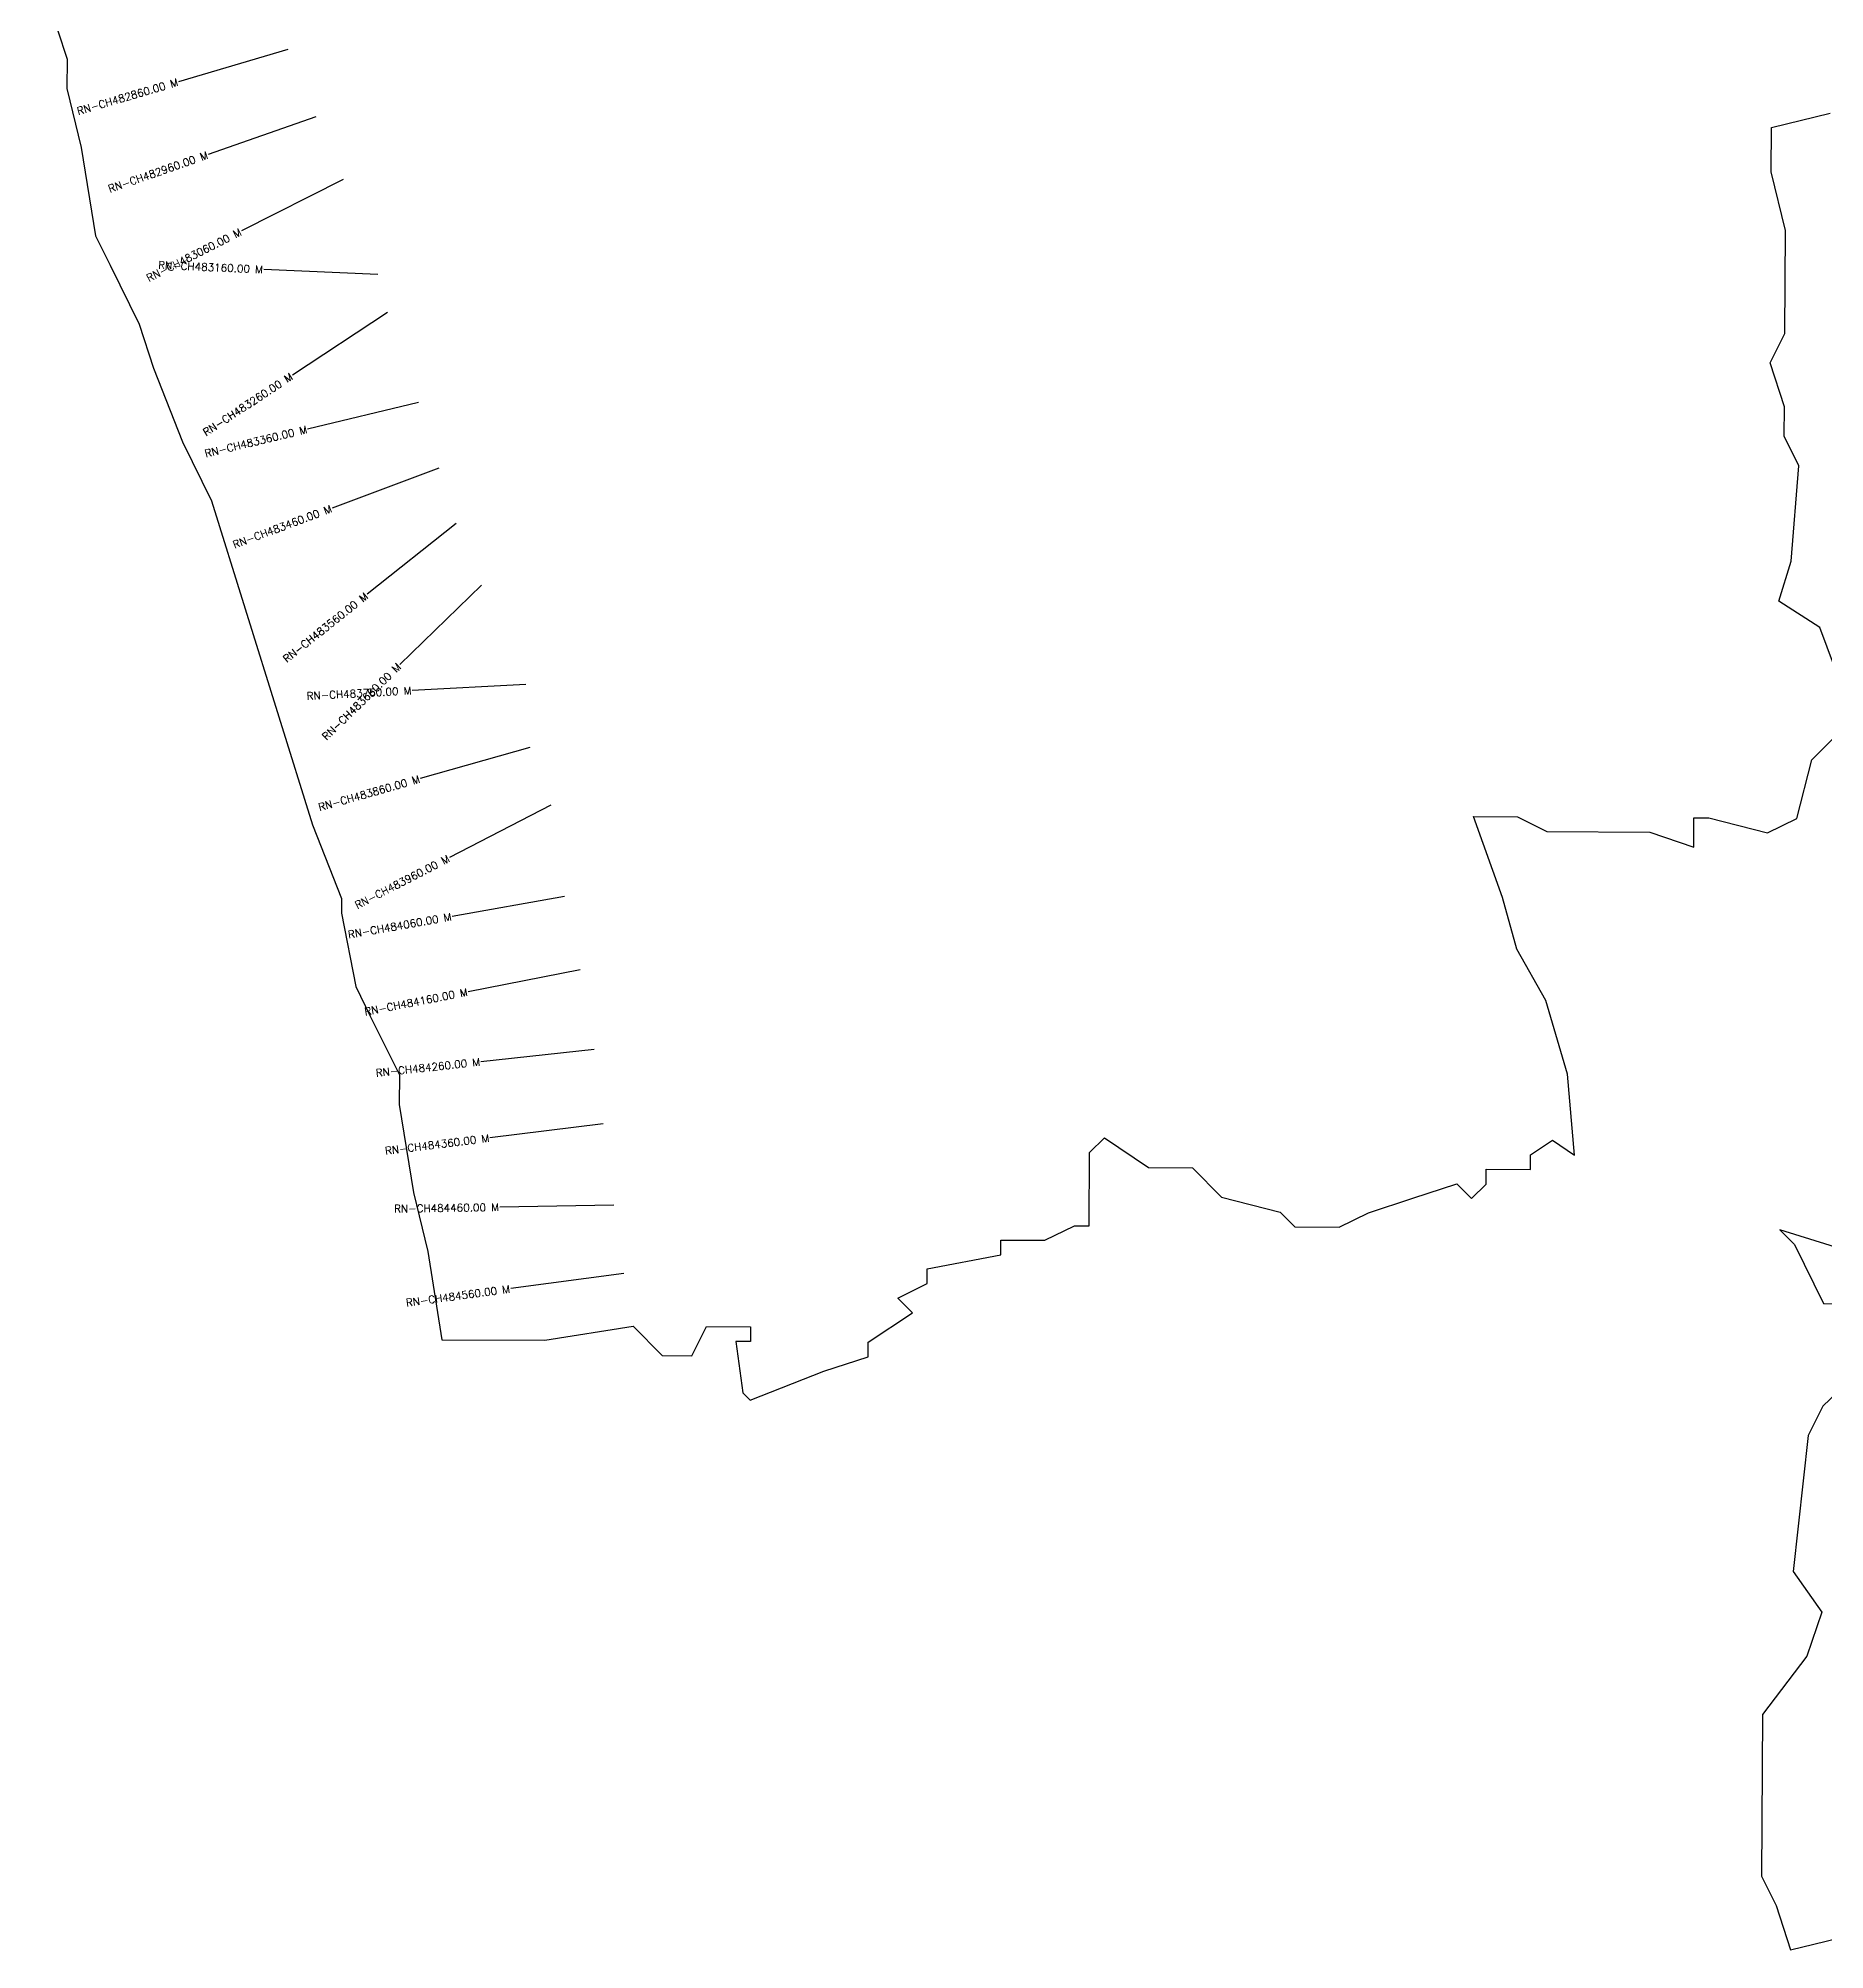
# Model space of a CAD drawing. Header units: metres. Extents: x 314061 to 319066, y 1897895 to 1902831.
# Drawn here: x 314213 to 316564, y 1897895 to 1900410 of the extents above; entities that cross this region are included whole.
import ezdxf
from ezdxf.enums import TextEntityAlignment as Align

# ---------------------------------------------------------------- set-up
doc = ezdxf.new("R2010")
doc.units = ezdxf.units.M
for name, color, linetype in [('CS', 134, 'Continuous'), ('CSMark', 6, 'Continuous'), ('VILLAGE BOUNDRY', 10, 'Continuous')]:
    doc.layers.add(name, color=color, linetype=linetype)
doc.styles.get("Standard").update_dxf_attribs({"font": 'simplex.shx'})

msp = doc.modelspace()

# ---------------------------------------------------------------- linework, layer by layer
at = {"layer": 'CS'}
for p, q in [((314541.7, 1900395), (314397.8, 1900352.7)), ((314578.5, 1900306.5), (314436.9, 1900257.1)), ((314614.4, 1900224), (314480.5, 1900156.3)), ((314659.8, 1900099.1), (314509.9, 1900105.6)), ((314672.7, 1900049.2), (314547.5, 1899966.6)), ((314713.5, 1899930.7), (314567.6, 1899895.7)), ((314740.2, 1899844.4), (314599.7, 1899791.7)), ((314763.2, 1899771.6), (314645.9, 1899678.2)), ((314796.4, 1899690.3), (314688.8, 1899585.8)), ((314854.9, 1899559.5), (314705.2, 1899551.6)), ((314860.1, 1899476.7), (314715.8, 1899435.7)), ((314887.7, 1899400.6), (314754.3, 1899331.9)), ((314905.4, 1899280.4), (314757.7, 1899254.4)), ((314926.2, 1899184), (314779, 1899155.3)), ((314944.6, 1899079.4), (314795.5, 1899063.2)), ((314956.4, 1898981.2), (314807.5, 1898962.8)), ((314970.4, 1898874.2), (314820.4, 1898871.9)), ((314983.5, 1898784.6), (314834.8, 1898764.5))]:
    msp.add_line(p, q, dxfattribs=at)
at = {"layer": 'VILLAGE BOUNDRY'}
for points in [[(314213.2, 1900498.5), (314251.2, 1900382.3), (314251, 1900343.6), (314269.8, 1900266.2), (314288.6, 1900150.1), (314307.7, 1900111.3), (314345.9, 1900033.7), (314364.9, 1899975.6), (314403, 1899878.7), (314441.3, 1899801.2), (314574.2, 1899375), (314612.3, 1899278.1), (314612.2, 1899258.8), (314631, 1899162), (314650.1, 1899123.2), (314688.3, 1899045.7), (314688.1, 1899007), (314706.8, 1898890.9), (314725.7, 1898813.4), (314744.4, 1898697.3), (314879.7, 1898696.6), (314995.8, 1898715.2), (315034.3, 1898676.4), (315073, 1898676.2), (315092.5, 1898714.7), (315150.5, 1898714.3), (315150.4, 1898695), (315131.1, 1898695.1), (315140.4, 1898627.4), (315150, 1898617.7), (315246.9, 1898655.8), (315305, 1898674.8), (315305.1, 1898694.2), (315363.3, 1898732.5), (315344.1, 1898751.9), (315382.8, 1898771.1), (315382.9, 1898790.4), (315479.7, 1898809.2), (315479.8, 1898828.5), (315537.8, 1898828.2), (315576.6, 1898847.3), (315595.9, 1898847.2), (315596.5, 1898943.9), (315616, 1898963.1), (315673.8, 1898924.1), (315731.8, 1898923.7), (315770.2, 1898884.9), (315847.4, 1898865.1), (315866.7, 1898845.7), (315924.7, 1898845.3), (315963.4, 1898864.4), (316021.6, 1898883.5), (316079.7, 1898902.5), (316098.9, 1898883), (316118.3, 1898902.2), (316118.4, 1898921.6), (316176.4, 1898921.2), (316176.5, 1898940.6), (316205.7, 1898959.8), (316234.6, 1898940.3), (316225.5, 1899046.7), (316197, 1899143.5), (316158.8, 1899211.4), (316139.8, 1899279.2), (316101.7, 1899385.7), (316159.7, 1899385.4), (316198.3, 1899365.9), (316333.6, 1899365.1), (316391.5, 1899345.4), (316391.7, 1899384.1), (316411.1, 1899384), (316488.3, 1899364.2), (316527.1, 1899383.3), (316546.8, 1899460.6), (316605.2, 1899518.2)], [(316586.1, 1899557), (316557.5, 1899634.5), (316503.3, 1899669.1), (316519.4, 1899721.8), (316529.7, 1899847.4), (316510.6, 1899886.1), (316510.8, 1899924.8), (316491.8, 1899982.9), (316511.4, 1900021.5), (316512.2, 1900156.8), (316493.2, 1900234.2), (316493.5, 1900292.3), (316571, 1900311.2)], [(316630.2, 1898802.7), (316504.7, 1898842.1), (316523.9, 1898822.6), (316562.2, 1898745), (316639.5, 1898744.6)], [(316580.8, 1898628.9), (316561.4, 1898609.7), (316541.8, 1898571.2), (316522.3, 1898392.5), (316559.9, 1898339), (316540.2, 1898281.1), (316481.7, 1898204.1), (316480.5, 1897991.4), (316499.7, 1897952.7), (316518.7, 1897894.5), (316596.2, 1897913.4)]]:
    msp.add_lwpolyline(points, dxfattribs=at)

# ---------------------------------------------------------------- texts
at = {"layer": 'CSMark'}
for s, rotation, p in [('RN-CH482860.00 M', 16.3487, (314396.8, 1900352.5)), ('RN-CH482960.00 M', 19.2277, (314436, 1900256.7)), ('RN-CH483060.00 M', 26.8336, (314479.6, 1900155.8)), ('RN-CH483160.00 M', 357.4978, (314508.9, 1900105.6)), ('RN-CH483260.00 M', 33.3954, (314546.6, 1899966.1)), ('RN-CH483360.00 M', 13.4896, (314566.7, 1899895.4)), ('RN-CH483460.00 M', 20.56, (314598.8, 1899791.4)), ('RN-CH483560.00 M', 38.5145, (314645.1, 1899677.5)), ('RN-CH483660.00 M', 44.1497, (314688.1, 1899585.1)), ('RN-CH483760.00 M', 3.0161, (314704.2, 1899551.6)), ('RN-CH483860.00 M', 15.8919, (314714.9, 1899435.4)), ('RN-CH483960.00 M', 27.263, (314753.4, 1899331.4)), ('RN-CH484060.00 M', 10.0037, (314756.7, 1899254.2)), ('RN-CH484160.00 M', 11.0227, (314778, 1899155.1)), ('RN-CH484260.00 M', 6.1857, (314794.5, 1899063.1)), ('RN-CH484360.00 M', 7.06, (314806.5, 1898962.7)), ('RN-CH484460.00 M', 0.9049, (314819.4, 1898871.8)), ('RN-CH484560.00 M', 7.7192, (314833.8, 1898764.3))]:
    msp.add_text(s, height=10, rotation=rotation, dxfattribs=at).set_placement(p, align=Align.MIDDLE_RIGHT)

doc.saveas('drawing.dxf')
